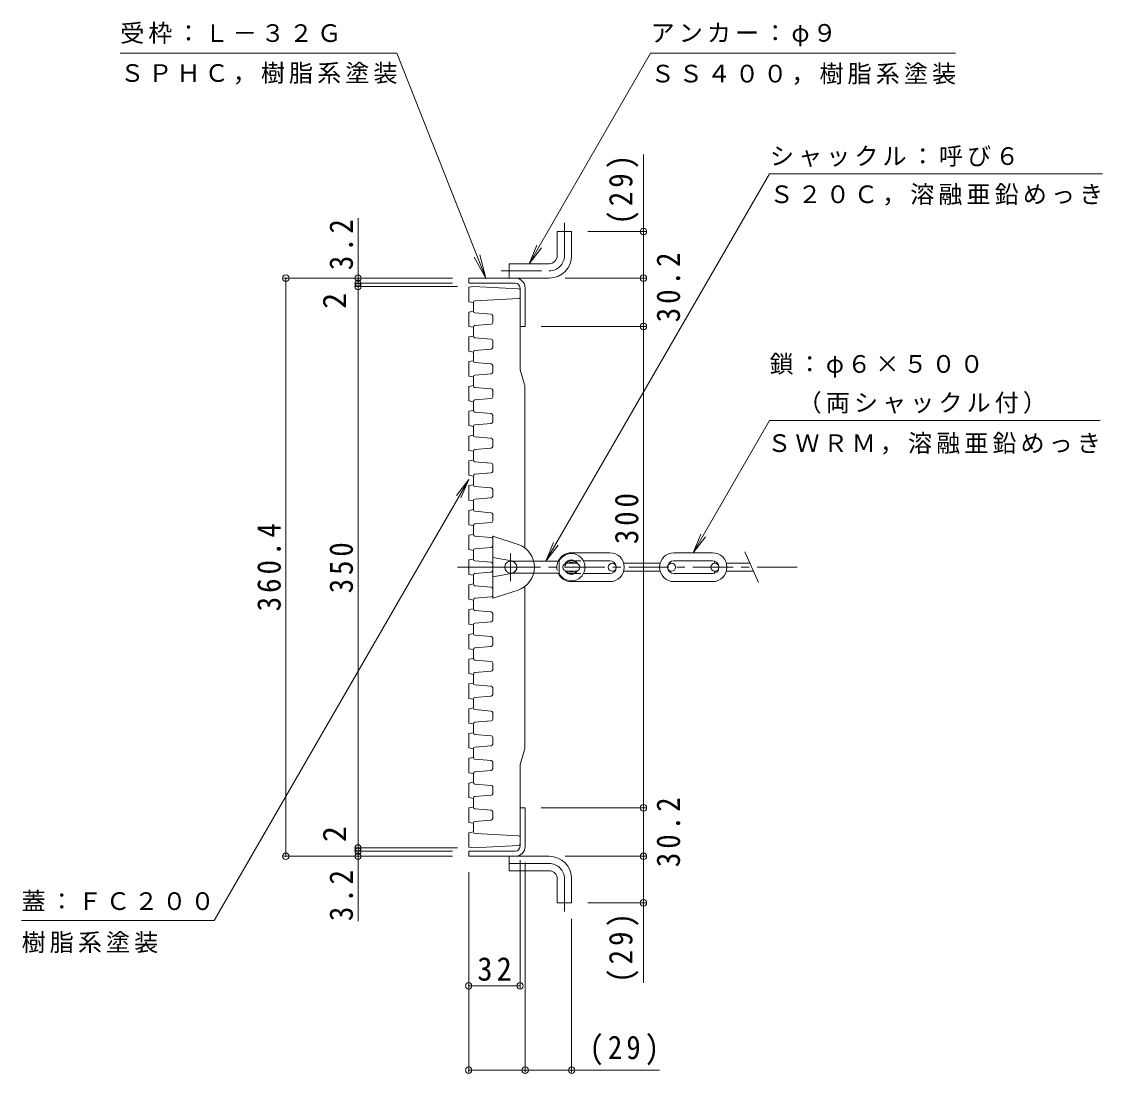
# Model space of a CAD drawing. Units: millimetres on the paper, with parts at other scales. Extents: x -255 to 276, y -195 to 192.
# Drawn here: x -44.6 to 90.1, y -32.8 to 98.3 of the extents above; entities that cross this region are included whole.
import ezdxf
from ezdxf.enums import TextEntityAlignment as Align

# ---------------------------------------------------------------- set-up
doc = ezdxf.new("R2010")
doc.units = ezdxf.units.MM
doc.header["$PDMODE"] = 32
doc.header["$PDSIZE"] = 0.8
for name, pattern in [('CHAIN1', [8, 5, -1, 1, -1]), ('CHAIN2', [12, 9, -1, 1, -1]), ('DASHED1', [1.8, 1.2, -0.6])]:
    doc.linetypes.add(name, pattern=pattern)
for name, color, linetype, lineweight in [('E-0', 7, 'CHAIN1', 9), ('E-1', 2, 'Continuous', 9), ('E-2', 3, 'Continuous', 9), ('E-4', 7, 'Continuous', 9), ('E-5', 7, 'Continuous', 9), ('E-6', 6, 'Continuous', 9), ('E-F', 5, 'Continuous', 5)]:
    doc.layers.add(name, color=color, linetype=linetype, lineweight=lineweight)
doc.styles.add('ＭＳ ゴシック', font='')
doc.styles.get('ＭＳ ゴシック').set_extended_font_data('MS Gothic')

msp = doc.modelspace()

# ---------------------------------------------------------------- linework, layer by layer
at = {"layer": 'E-0', "linetype": 'CHAIN2'}
msp.add_line((9.723, 30.315), (15.081, 30.315), dxfattribs=at)
at = {"layer": 'E-1', "linetype": 'CHAIN1'}
for p, q in [((23.059, 69.155), (23.059, 73.233)), ((15.179, 67.255), (21.159, 67.255)), ((21.159, -6.624), (15.179, -6.624)), ((23.059, -8.524), (23.059, -12.602))]:
    msp.add_line(p, q, dxfattribs=at)
at = {"layer": 'E-1'}
for p, q in [((22.159, 72.156), (23.959, 72.156)), ((22.159, 69.155), (22.159, 72.156)), ((23.959, 69.155), (23.959, 72.156)), ((16.159, 68.156), (21.159, 68.156)), ((16.159, 66.355), (16.159, 68.156)), ((11.119, 66.355), (21.159, 66.355)), ((18.159, 65.115), (18.159, 60.315)), ((17.519, 0.316), (17.519, -4.484)), ((11.119, -5.084), (11.119, -5.724)), ((11.119, -5.084), (16.919, -5.084)), ((11.119, -5.724), (21.159, -5.724)), ((16.159, -5.724), (16.159, -7.524)), ((21.159, -7.524), (16.159, -7.524)), ((22.159, -8.524), (22.159, -11.524)), ((23.959, -8.524), (23.959, -11.524)), ((22.159, -11.524), (23.959, -11.524))]:
    msp.add_line(p, q, dxfattribs=at)
for points in [[(11.119, 66.355), (11.119, 65.715), (16.919, 65.715)], [(17.519, 65.115), (17.519, 60.315), (18.159, 60.315)], [(17.519, 0.316), (18.159, 0.316), (18.159, -4.484)]]:
    msp.add_lwpolyline(points, dxfattribs=at)
for centre, radius, start, end in [((21.159, 69.155), 1, 270, 0), ((21.159, 69.155), 2.8, 270, 0), ((16.919, 65.115), 1.24, 0, 90), ((16.919, 65.115), 0.6, 0, 89.99998), ((16.919, -4.484), 1.24, 270, 0), ((16.919, -4.484), 0.6, 270, 0), ((21.159, -8.524), 2.8, 0, 90), ((21.159, -8.524), 1, 0, 90)]:
    msp.add_arc(centre, radius, start, end, dxfattribs=at)
at = {"layer": 'E-1', "linetype": 'CHAIN1'}
for centre, start, end in [((21.159, 69.155), 270, 0), ((21.159, -8.524), 0, 90)]:
    msp.add_arc(centre, 1.9, start, end, dxfattribs=at)
at = {"layer": 'E-2'}
for p, q in [((11.719, 65.315), (11.119, 65.215)), ((11.119, 65.215), (11.119, 63.415)), ((17.329, 65.025), (11.719, 65.315)), ((17.519, 55.104), (17.519, 64.826)), ((11.119, 63.415), (11.719, 63.315)), ((17.329, 63.806), (11.909, 63.525)), ((11.719, 62.224), (11.119, 62.124)), ((11.119, 60.324), (11.119, 62.124)), ((11.719, 62.208), (11.719, 63.326)), ((13.936, 61.84), (11.903, 62.009)), ((14.119, 60.808), (14.119, 61.64)), ((11.719, 60.224), (11.119, 60.324)), ((11.719, 59.117), (11.719, 60.24)), ((13.936, 60.609), (11.903, 60.44)), ((11.719, 59.133), (11.119, 59.033)), ((11.119, 57.233), (11.119, 59.033)), ((13.936, 58.749), (11.903, 58.918)), ((14.119, 57.717), (14.119, 58.549)), ((11.719, 57.133), (11.119, 57.233)), ((11.719, 56.027), (11.719, 57.149)), ((13.936, 57.518), (11.903, 57.349)), ((11.719, 56.043), (11.119, 55.943)), ((11.119, 54.143), (11.119, 55.943)), ((13.936, 55.658), (11.903, 55.827)), ((14.119, 54.627), (14.119, 55.459)), ((11.719, 54.043), (11.119, 54.143)), ((11.719, 52.936), (11.719, 54.059)), ((13.936, 54.427), (11.903, 54.258)), ((18.094, 53.1), (17.544, 54.931)), ((11.719, 52.952), (11.119, 52.852)), ((11.119, 51.052), (11.119, 52.852)), ((13.936, 52.567), (11.903, 52.736)), ((18.119, 32.715), (18.119, 52.927)), ((13.936, 51.336), (11.903, 51.167)), ((14.119, 51.536), (14.119, 52.368)), ((11.719, 50.952), (11.119, 51.052)), ((11.719, 49.861), (11.119, 49.761)), ((11.719, 49.845), (11.719, 50.968)), ((11.119, 47.961), (11.119, 49.761)), ((13.936, 49.476), (11.903, 49.645)), ((14.119, 48.445), (14.119, 49.277)), ((11.719, 47.861), (11.119, 47.961)), ((11.719, 46.754), (11.719, 47.877)), ((13.936, 48.245), (11.903, 48.076)), ((11.719, 46.77), (11.119, 46.67)), ((13.936, 46.385), (11.903, 46.555)), ((14.119, 45.354), (14.119, 46.186)), ((11.719, 43.663), (11.719, 44.786)), ((13.936, 45.155), (11.903, 44.985)), ((11.719, 43.679), (11.119, 43.579)), ((13.936, 43.294), (11.903, 43.464)), ((13.936, 42.064), (11.903, 41.894)), ((14.119, 42.263), (14.119, 43.095)), ((11.719, 40.588), (11.119, 40.488)), ((11.719, 40.572), (11.719, 41.695)), ((13.936, 40.203), (11.903, 40.373)), ((14.119, 39.172), (14.119, 40.004)), ((11.719, 37.481), (11.719, 38.604)), ((13.936, 38.973), (11.903, 38.803)), ((11.719, 37.497), (11.119, 37.397)), ((13.936, 37.112), (11.903, 37.282)), ((14.119, 36.081), (14.119, 36.913)), ((11.719, 34.39), (11.719, 35.513)), ((13.936, 35.882), (11.903, 35.712)), ((11.719, 34.406), (11.119, 34.306)), ((13.936, 34.022), (11.903, 34.191)), ((14.119, 32.99), (14.119, 33.822)), ((11.719, 31.299), (11.719, 32.422)), ((13.936, 32.791), (11.903, 32.622)), ((11.719, 31.315), (11.119, 31.215)), ((13.936, 30.931), (11.903, 31.1)), ((13.936, 29.7), (11.903, 29.531)), ((14.119, 29.899), (14.119, 30.731)), ((11.719, 28.209), (11.719, 29.331)), ((11.719, 28.224), (11.119, 28.124)), ((13.936, 27.84), (11.903, 28.009)), ((14.119, 26.809), (14.119, 27.64)), ((18.119, 7.704), (18.119, 27.915)), ((11.719, 25.118), (11.719, 26.24)), ((13.936, 26.609), (11.903, 26.44)), ((11.719, 25.134), (11.119, 25.034)), ((13.936, 24.749), (11.903, 24.918)), ((14.119, 23.718), (14.119, 24.55)), ((11.719, 22.027), (11.719, 23.15)), ((13.936, 23.518), (11.903, 23.349)), ((11.719, 22.043), (11.119, 21.943)), ((13.936, 21.658), (11.903, 21.827)), ((13.936, 20.427), (11.903, 20.258)), ((14.119, 20.627), (14.119, 21.459)), ((11.719, 18.952), (11.119, 18.852)), ((11.719, 18.936), (11.719, 20.059)), ((13.936, 18.567), (11.903, 18.737)), ((14.119, 17.536), (14.119, 18.368)), ((11.719, 15.845), (11.719, 16.968)), ((13.936, 17.337), (11.903, 17.167)), ((11.719, 15.861), (11.119, 15.761)), ((13.936, 15.476), (11.903, 15.646)), ((14.119, 14.445), (14.119, 15.277)), ((11.719, 12.754), (11.719, 13.877)), ((13.936, 14.246), (11.903, 14.076)), ((11.719, 12.77), (11.119, 12.67)), ((13.936, 12.385), (11.903, 12.555)), ((14.119, 11.354), (14.119, 12.186)), ((11.719, 9.663), (11.719, 10.786)), ((13.936, 11.155), (11.903, 10.985)), ((11.719, 9.679), (11.119, 9.579)), ((13.936, 9.294), (11.903, 9.464)), ((14.119, 8.263), (14.119, 9.095)), ((11.719, 6.572), (11.719, 7.695)), ((13.936, 8.064), (11.903, 7.894)), ((18.094, 7.531), (17.544, 5.7)), ((11.719, 6.588), (11.119, 6.488)), ((13.936, 6.203), (11.903, 6.373)), ((14.119, 5.172), (14.119, 6.004)), ((17.519, -4.195), (17.519, 5.527)), ((11.719, 3.481), (11.719, 4.604)), ((13.936, 4.973), (11.903, 4.803)), ((11.719, 3.497), (11.119, 3.397)), ((13.936, 3.113), (11.903, 3.282)), ((14.119, 2.081), (14.119, 2.913)), ((11.719, 0.39), (11.719, 1.513)), ((13.936, 1.882), (11.903, 1.713)), ((11.719, 0.406), (11.119, 0.306)), ((13.936, 0.022), (11.903, 0.191)), ((13.936, -1.209), (11.903, -1.378)), ((14.119, -1.01), (14.119, -0.178)), ((11.119, -2.784), (11.719, -2.684)), ((11.719, -2.695), (11.719, -1.578)), ((11.119, -4.584), (11.119, -2.784)), ((17.329, -3.175), (11.909, -2.894)), ((11.719, -4.684), (11.119, -4.584)), ((17.329, -4.394), (11.719, -4.684))]:
    msp.add_line(p, q, dxfattribs=at)
for points in [[(11.719, 44.77), (11.119, 44.87), (11.119, 46.67)], [(11.719, 41.679), (11.119, 41.779), (11.119, 43.579)], [(11.719, 38.588), (11.119, 38.688), (11.119, 40.488)], [(11.719, 35.497), (11.119, 35.597), (11.119, 37.397)], [(11.719, 32.406), (11.119, 32.506), (11.119, 34.306)], [(11.719, 29.315), (11.119, 29.415), (11.119, 31.215)], [(11.719, 26.224), (11.119, 26.324), (11.119, 28.124)], [(11.719, 23.134), (11.119, 23.234), (11.119, 25.034)], [(11.719, 20.043), (11.119, 20.143), (11.119, 21.943)], [(11.719, 16.952), (11.119, 17.052), (11.119, 18.852)], [(11.719, 13.861), (11.119, 13.961), (11.119, 15.761)], [(11.719, 10.77), (11.119, 10.87), (11.119, 12.67)], [(11.719, 7.679), (11.119, 7.779), (11.119, 9.579)], [(11.719, 4.588), (11.119, 4.688), (11.119, 6.488)], [(11.719, 1.497), (11.119, 1.597), (11.119, 3.397)], [(11.719, -1.594), (11.119, -1.494), (11.119, 0.306)]]:
    msp.add_lwpolyline(points, dxfattribs=at)
for centre, radius, start, end in [((17.319, 64.826), 0.2, 0, 87.03906), ((11.919, 63.326), 0.2, 92.96094, 180), ((17.319, 64.005), 0.2, 272.96094, 0), ((11.919, 62.208), 0.2, 180, 265.23636), ((13.919, 61.64), 0.2, 0, 85.23636), ((13.919, 60.808), 0.2, 274.76364, 0), ((11.919, 60.24), 0.2, 94.76364, 180), ((11.919, 59.117), 0.2, 180, 265.23636), ((13.919, 58.549), 0.2, 0, 85.23636), ((11.919, 57.149), 0.2, 94.76364, 180), ((13.919, 57.717), 0.2, 274.76364, 0), ((11.919, 56.027), 0.2, 180, 265.23636), ((13.919, 55.459), 0.2, 0, 85.23636), ((11.919, 54.059), 0.2, 94.76364, 180), ((13.919, 54.627), 0.2, 274.76364, 0), ((18.119, 55.104), 0.6, 180, 196.69924), ((11.919, 52.936), 0.2, 180, 265.23636), ((13.919, 52.368), 0.2, 0, 85.23636), ((17.519, 52.927), 0.6, 0, 16.69924), ((13.919, 51.536), 0.2, 274.76364, 0), ((11.919, 50.968), 0.2, 94.76364, 180), ((11.919, 49.845), 0.2, 180, 265.23636), ((13.919, 49.277), 0.2, 0, 85.23636), ((11.919, 47.877), 0.2, 94.76364, 180), ((13.919, 48.445), 0.2, 274.76364, 0), ((11.919, 46.754), 0.2, 180, 265.23636), ((13.919, 46.186), 0.2, 0, 85.23636), ((11.919, 44.786), 0.2, 94.76364, 180), ((13.919, 45.354), 0.2, 274.76364, 0), ((11.919, 43.663), 0.2, 180, 265.23636), ((13.919, 43.095), 0.2, 0, 85.23636), ((11.919, 41.695), 0.2, 94.76364, 180), ((13.919, 42.263), 0.2, 274.76364, 0), ((11.919, 40.572), 0.2, 180, 265.23636), ((13.919, 40.004), 0.2, 0, 85.23636), ((13.919, 39.172), 0.2, 274.76364, 0), ((11.919, 38.604), 0.2, 94.76364, 180), ((11.919, 37.481), 0.2, 180, 265.23636), ((13.919, 36.913), 0.2, 0, 85.23636), ((11.919, 35.513), 0.2, 94.76364, 180), ((13.919, 36.081), 0.2, 274.76364, 0), ((11.919, 34.39), 0.2, 180, 265.23636), ((13.919, 33.822), 0.2, 0, 85.23636), ((11.919, 32.422), 0.2, 94.76364, 180), ((13.919, 32.99), 0.2, 274.76364, 0), ((11.919, 31.299), 0.2, 180, 265.23636), ((13.919, 30.731), 0.2, 0, 85.23636), ((13.919, 29.899), 0.2, 274.76364, 0), ((11.919, 29.331), 0.2, 94.76364, 180), ((11.919, 28.209), 0.2, 180, 265.23636), ((13.919, 27.64), 0.2, 0, 85.23636), ((11.919, 26.24), 0.2, 94.76364, 180), ((13.919, 26.809), 0.2, 274.76364, 0), ((11.919, 25.118), 0.2, 180, 265.23636), ((13.919, 24.55), 0.2, 0, 85.23636), ((11.919, 23.15), 0.2, 94.76364, 180), ((13.919, 23.718), 0.2, 274.76364, 0), ((11.919, 22.027), 0.2, 180, 265.23636), ((13.919, 21.459), 0.2, 0, 85.23636), ((11.919, 20.059), 0.2, 94.76364, 180), ((13.919, 20.627), 0.2, 274.76364, 0), ((11.919, 18.936), 0.2, 180, 265.23636), ((13.919, 18.368), 0.2, 0, 85.23636), ((13.919, 17.536), 0.2, 274.76364, 0), ((11.919, 16.968), 0.2, 94.76364, 180), ((11.919, 15.845), 0.2, 180, 265.23636), ((13.919, 15.277), 0.2, 0, 85.23636), ((11.919, 13.877), 0.2, 94.76364, 180), ((13.919, 14.445), 0.2, 274.76364, 0), ((11.919, 12.754), 0.2, 180, 265.23636), ((13.919, 12.186), 0.2, 0, 85.23636), ((11.919, 10.786), 0.2, 94.76364, 180), ((13.919, 11.354), 0.2, 274.76364, 0), ((11.919, 9.663), 0.2, 180, 265.23636), ((13.919, 9.095), 0.2, 0, 85.23636), ((13.919, 8.263), 0.2, 274.76364, 0), ((11.919, 7.695), 0.2, 94.76364, 180), ((17.519, 7.704), 0.6, 343.30076, 0), ((11.919, 6.572), 0.2, 180, 265.23636), ((13.919, 6.004), 0.2, 0, 85.23636), ((18.119, 5.527), 0.6, 163.30076, 180), ((11.919, 4.604), 0.2, 94.76364, 180), ((13.919, 5.172), 0.2, 274.76364, 0), ((11.919, 3.481), 0.2, 180, 265.23636), ((13.919, 2.913), 0.2, 0, 85.23636), ((11.919, 1.513), 0.2, 94.76364, 180), ((13.919, 2.081), 0.2, 274.76364, 0), ((11.919, 0.39), 0.2, 180, 265.23636), ((13.919, -0.178), 0.2, 0, 85.23636), ((13.919, -1.01), 0.2, 274.76364, 0), ((11.919, -1.578), 0.2, 94.76364, 180), ((11.919, -2.695), 0.2, 180, 267.03906), ((17.319, -3.374), 0.2, 0, 87.03906), ((17.319, -4.195), 0.2, 272.96094, 0)]:
    msp.add_arc(centre, radius, start, end, dxfattribs=at)
at = {"layer": 'E-4'}
for p, q in [((32.909, 72.156), (32.909, 81.775)), ((-2.676, 73.847), (-2.676, 65.715)), ((33.209, 72.156), (25.959, 72.156)), ((32.909, 72.156), (32.909, 66.355)), ((-11.979, 66.355), (9.119, 66.355)), ((-11.679, -5.724), (-11.679, 66.355)), ((33.209, 66.355), (23.159, 66.355)), ((32.909, 66.355), (32.909, 60.315)), ((-2.976, 65.715), (9.119, 65.715)), ((-2.976, 65.315), (9.719, 65.315)), ((-2.676, 65.715), (-2.676, 65.315)), ((-2.676, 65.315), (-2.676, -4.684)), ((33.209, 60.315), (20.159, 60.315)), ((32.909, 60.315), (32.909, 0.316)), ((33.209, 0.316), (20.159, 0.316)), ((32.909, 0.316), (32.909, -5.724)), ((-2.976, -4.684), (9.719, -4.684)), ((-2.976, -5.084), (9.119, -5.084)), ((-2.676, -4.684), (-2.676, -5.084)), ((-2.676, -5.084), (-2.676, -13.802)), ((-11.979, -5.724), (9.119, -5.724)), ((17.519, -22.175), (17.519, -6.195)), ((18.159, -32.69), (18.159, -6.484)), ((33.209, -5.724), (23.159, -5.724)), ((32.909, -5.724), (32.909, -11.524)), ((11.119, -32.69), (11.119, -7.724)), ((33.209, -11.524), (25.959, -11.524)), ((32.909, -11.524), (32.909, -21.496)), ((23.959, -32.69), (23.959, -13.524)), ((11.119, -21.875), (17.519, -21.875)), ((11.119, -32.39), (18.159, -32.39)), ((18.159, -32.39), (23.959, -32.39)), ((23.959, -32.39), (34.929, -32.39))]:
    msp.add_line(p, q, dxfattribs=at)
for p in [(32.909, 72.156), (-11.679, 66.355), (-2.676, 66.355), (-2.676, 65.715), (32.909, 66.355), (-2.676, 65.315), (32.909, 60.315), (32.909, 0.316), (-11.679, -5.724), (-2.676, -4.684), (-2.676, -5.084), (-2.676, -5.724), (32.909, -5.724), (32.909, -11.524), (11.119, -21.875), (17.519, -21.875), (11.119, -32.39), (18.159, -32.39), (23.959, -32.39)]:
    msp.add_point(p, dxfattribs=at)
at = {"layer": 'E-5'}
for p, q in [((-32.335, 94.385), (2.165, 94.385)), ((2.165, 94.385), (13.249, 66.355)), ((18.659, 68.155), (33.803, 94.385)), ((71.803, 94.385), (33.803, 94.385)), ((48.633, 79.354), (20.753, 31.065)), ((90.133, 79.354), (48.633, 79.354)), ((18.659, 68.155), (19.616, 70.465)), ((18.659, 68.155), (20.181, 70.139)), ((13.249, 66.355), (11.791, 68.977)), ((13.249, 66.355), (12.52, 69.265)), ((48.633, 48.594), (89.848, 48.594)), ((11.119, 41.255), (9.597, 39.271)), ((39.119, 32.115), (40.641, 34.099)), ((20.753, 31.065), (21.71, 33.375)), ((20.753, 31.065), (22.275, 33.049)), ((-44.622, -13.723), (-20.622, -13.723))]:
    msp.add_line(p, q, dxfattribs=at)
for points in [[(48.633, 48.594), (39.119, 32.115), (40.076, 34.425)], [(-20.622, -13.723), (11.119, 41.255), (10.162, 38.945)]]:
    msp.add_lwpolyline(points, dxfattribs=at)
at = {"layer": 'E-6'}
for p, q in [((14.119, 34.216), (14.119, 26.416)), ((14.119, 34.17), (17.272, 33.16)), ((14.119, 31.515), (16.458, 31.103)), ((14.119, 29.115), (16.458, 29.528)), ((14.119, 26.461), (17.271, 27.471))]:
    msp.add_line(p, q, dxfattribs=at)
at = {"layer": 'E-6', "linetype": 'CHAIN1'}
msp.add_line((16.319, 32.04), (16.319, 28.591), dxfattribs=at)
at = {"layer": 'E-6'}
for radius, start, end in [(3, 288.50261, 71.48906), (0.8, 279.99381, 80.00619)]:
    msp.add_arc((16.319, 30.315), radius, start, end, dxfattribs=at)
at = {"layer": 'E-F'}
for p, q in [((22.394, 31.065), (16.369, 31.065)), ((22.394, 31.065), (22.394, 29.565)), ((23.919, 32.115), (28.719, 32.115)), ((25.419, 31.116), (28.719, 31.116)), ((36.719, 32.115), (41.519, 32.115)), ((36.719, 31.116), (41.519, 31.116)), ((41.759, 31.079), (41.759, 30.812)), ((47.274, 28.416), (45.547, 32.215)), ((24.469, 30.815), (23.369, 30.815)), ((24.469, 29.816), (23.369, 29.816)), ((29.019, 30.815), (29.344, 30.815)), ((29.019, 29.816), (29.344, 29.816)), ((30.448, 30.815), (34.99, 30.815)), ((30.448, 29.816), (34.99, 29.816)), ((36.419, 30.815), (36.095, 30.815)), ((36.419, 29.816), (36.095, 29.816)), ((36.159, 30.887), (36.159, 30.815)), ((36.159, 29.816), (36.159, 29.744)), ((41.759, 29.819), (41.759, 29.552)), ((41.819, 30.815), (42.144, 30.815)), ((41.819, 29.816), (42.144, 29.816)), ((46.183, 30.815), (43.248, 30.815)), ((46.638, 29.816), (43.248, 29.816)), ((22.394, 29.565), (16.369, 29.565)), ((23.919, 28.516), (28.719, 28.516)), ((25.419, 29.515), (28.719, 29.515)), ((36.719, 29.515), (41.519, 29.515)), ((36.719, 28.516), (41.519, 28.516))]:
    msp.add_line(p, q, dxfattribs=at)
at = {"layer": 'E-F', "linetype": 'DASHED1'}
for p, q in [((23.919, 31.116), (25.419, 31.116)), ((23.919, 29.515), (25.419, 29.515))]:
    msp.add_line(p, q, dxfattribs=at)
at = {"layer": 'E-F', "linetype": 'CHAIN1'}
msp.add_line((15.081, 30.315), (52.805, 30.315), dxfattribs=at)
at = {"layer": 'E-F'}
for centre in [(29.019, 30.315), (36.419, 30.316), (41.819, 30.316)]:
    msp.add_circle(centre, 0.5, dxfattribs=at)
for centre, radius, start, end in [((16.369, 30.315), 0.75, 90, 270), ((23.919, 30.315), 1.8, 90, 155.3756), ((23.919, 30.315), 1.7, 206.17894, 153.82111), ((23.919, 30.315), 0.9, 29.39996, 150.60004), ((23.919, 30.315), 0.8, 38.1001, 141.8999), ((28.719, 30.315), 1.8, 270, 90), ((28.719, 30.315), 0.8, 270, 90), ((36.719, 30.316), 1.8, 90.00001, 270.00001), ((36.719, 30.316), 0.8, 90.00001, 270.00001), ((41.519, 30.316), 1.8, 270.00001, 90.00001), ((41.519, 30.316), 0.8, 270.00001, 90.00001), ((23.369, 30.315), 0.5, 90, 270), ((23.919, 30.315), 0.9, 209.39996, 330.60004), ((23.919, 30.315), 0.8, 218.1001, 321.8999), ((23.919, 30.315), 0.6, 56.44238, 123.55762), ((23.919, 30.315), 0.6, 236.44238, 303.55762), ((24.469, 30.315), 0.5, 270, 90), ((23.919, 30.315), 1.8, 204.62445, 270)]:
    msp.add_arc(centre, radius, start, end, dxfattribs=at)
at = {"layer": 'E-F', "linetype": 'DASHED1'}
for centre, radius, start, end in [((16.369, 30.315), 0.75, 270, 90), ((23.919, 30.315), 1.8, 155.3756, 204.62445), ((23.919, 30.315), 0.8, 90, 270)]:
    msp.add_arc(centre, radius, start, end, dxfattribs=at)

# ---------------------------------------------------------------- texts
at = {"layer": 'E-4', "color": 2, "style": 'ＭＳ ゴシック'}
for p in [(-3.276, 62.52), (-3.276, -3.959)]:
    msp.add_text('2', height=2.933, rotation=90, dxfattribs=at).set_placement(p, align=Align.BOTTOM_LEFT)
at = {"layer": 'E-4', "color": 2, "char_height": 2.933, "attachment_point": 7, "rotation": 90, "style": 'ＭＳ ゴシック'}
for s, insert in [('\\T1.28;\\W0.9;(29)', (32.309, 73.025)), ('\\T1.27;\\W0.9;3.2', (-3.276, 67.347)), ('\\T1.28;\\W0.9;30.2', (37.509, 60.852)), ('\\T1.27;\\W0.9;300', (32.309, 33.196)), ('\\T1.28;\\W0.9;360.4', (-12.279, 24.816)), ('\\T1.27;\\W0.9;350', (-3.276, 27.066)), ('\\T1.28;\\W0.9;30.2', (37.509, -7.079)), ('\\T1.27;\\W0.9;3.2', (-3.276, -13.802)), ('\\T1.28;\\W0.9;(29)', (32.309, -21.496))]:
    msp.add_mtext(s, dxfattribs=dict(at, insert=insert))
at = {"layer": 'E-4', "color": 2, "char_height": 2.933, "attachment_point": 7, "style": 'ＭＳ ゴシック'}
for s, insert in [('\\T1.27;\\W0.95;32', (12.194, -21.275)), ('\\T1.28;\\W0.9;(29)', (26.179, -31.79))]:
    msp.add_mtext(s, dxfattribs=dict(at, insert=insert))
at = {"layer": 'E-5', "char_height": 2.199, "attachment_point": 7, "style": 'ＭＳ ゴシック'}
for s, insert in [('\\T1.17;受枠：Ｌ－３２Ｇ', (-32.335, 95.561)), ('\\T1.17;アンカー：φ９', (33.803, 95.231)), ('\\T1.17;ＳＰＨＣ，樹脂系塗装', (-32.335, 90.502)), ('\\T1.17;ＳＳ４００，樹脂系塗装', (33.803, 90.431)), ('\\T1.17;シャックル：呼び６', (48.685, 80.2)), ('\\T1.17;Ｓ２０Ｃ，溶融亜鉛めっき', (48.633, 75.387)), ('\\T1.17;鎖：φ６×５００', (48.633, 53.959)), ('\\T1.17;\u3000（両シャックル付）', (48.633, 49.44)), ('\\T1.17;ＳＷＲＭ，溶融亜鉛めっき', (48.348, 44.363)), ('\\T1.17;蓋：ＦＣ２００', (-44.622, -12.548)), ('\\T1.17;樹脂系塗装', (-44.622, -17.804))]:
    msp.add_mtext(s, dxfattribs=dict(at, insert=insert))

doc.saveas('drawing.dxf')
